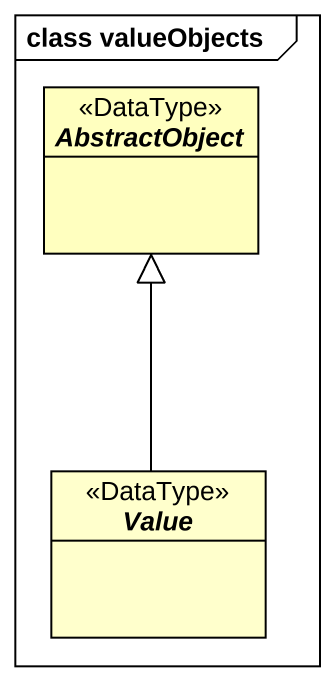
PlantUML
@startuml
mainframe class valueObjects
hide circle
hide empty members
abstract class AbstractObject <<DataType>> #FFFFBF
abstract class Value <<DataType>>
Value -up-|> AbstractObject
@enduml
